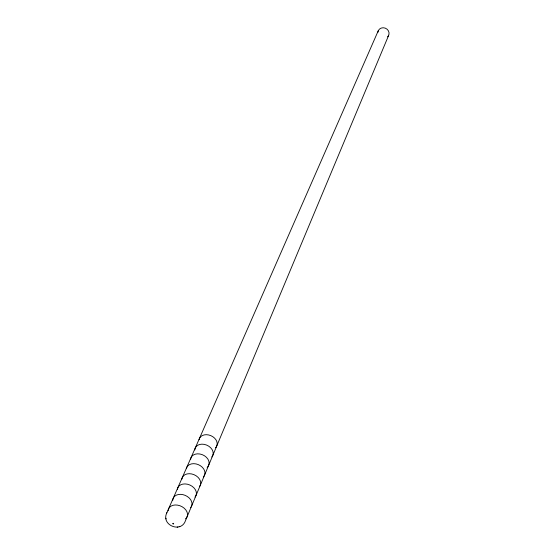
<?xml version="1.0" encoding="UTF-8"?>
<svg xmlns="http://www.w3.org/2000/svg" width="555" height="555" viewBox="0 0 555 555"><rect width="100%" height="100%" fill="white"/><g stroke="black" fill="none" stroke-linecap="round" stroke-linejoin="round"><path stroke-width="0.83" d="M173.167 524.08L173.188 523.289M378.302 30.664L166.75 512.986C160.867 525.051 181.027 533.466 185.446 520.75L388.708 35.242M166.75 512.986L166.902 512.633M179.161 526.702L179.799 526.459M177.184 527.167L177.801 527.063M173.687 523.788L172.66 523.58M165.98 518.197L166.084 518.918M199.058 439.713A9.442 7.132 23.2 0 1 210.761 435.613A9.442 7.132 23.2 0 1 216.27 446.851M216.048 447.157A9.442 7.132 23.2 0 1 215.541 447.725M377.844 32.516A5.689 5.245 23.2 0 1 385.163 28.104A5.689 5.245 23.2 0 1 388.181 36.2M388.014 36.422A5.689 5.245 23.2 0 1 387.647 36.831M172.952 499.049A9.99 7.305 23.2 0 1 185.148 495.351A9.99 7.305 23.2 0 1 191.295 506.66M191.087 506.986A9.99 7.305 23.2 0 1 190.601 507.596M172.799 500.201A9.99 7.305 23.2 0 1 172.876 499.424M177.399 489.378A9.893 7.277 23.2 0 1 189.865 485.014A9.893 7.277 23.2 0 1 195.006 497.086M194.812 449.966A9.525 7.159 23.2 0 1 206.696 445.103A9.525 7.159 23.2 0 1 211.795 457.008M190.573 459.637A9.615 7.187 23.2 0 1 202.311 454.684A9.615 7.187 23.2 0 1 207.965 466.457M207.445 467.026A9.615 7.187 23.2 0 1 207.161 467.289M181.88 479.145A9.796 7.25 23.2 0 1 194.014 474.678A9.796 7.25 23.2 0 1 199.571 486.485M168.137 510.843A10.087 7.333 23.2 0 1 179.848 505.709A10.087 7.333 23.2 0 1 186.806 517.371M186.605 517.697A10.087 7.333 23.2 0 1 186.112 518.308M185.835 518.585A10.087 7.333 23.2 0 1 185.536 518.856M186.334 468.725A9.706 7.222 23.2 0 1 198.322 464.632A9.706 7.222 23.2 0 1 204.032 476.065M203.81 476.377A9.706 7.222 23.2 0 1 203.29 476.946"/></g></svg>
